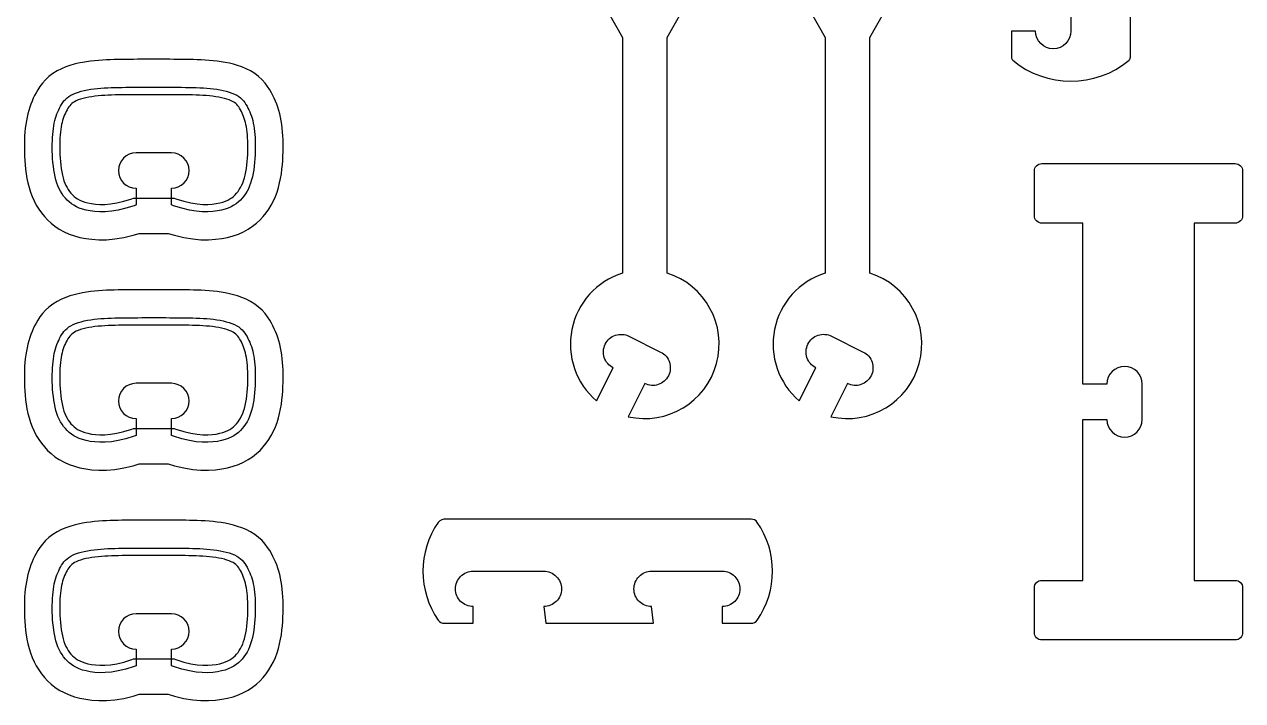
# Model space of a CAD drawing. Extents: x 792.4 to 836.1, y 6.7 to 36.6.
# Drawn here: x 815.36 to 823.97, y 12.58 to 17.35 of the extents above; entities that cross this region are included whole.
import ezdxf

# ---------------------------------------------------------------- set-up
doc = ezdxf.new("R2010")
doc.units = 0
doc.layers.add('EXTERNAL_CUT', color=1, linetype='CONTINUOUS')
doc.layers.add('POCKET_CUT_1_1MM', color=3, linetype='CONTINUOUS')

msp = doc.modelspace()

# ---------------------------------------------------------------- linework, layer by layer
at = {"layer": 'EXTERNAL_CUT', "flags": 128}
for points in [[(822.3463, 17.1012, 0.364022), (823.1683, 17.1012, 0.221671), (823.1776, 17.1213), (823.1776, 17.8711)], [(819.4314, 17.542), (819.589, 17.2598), (819.589, 15.5972, 0.590446), (819.4067, 14.6952), (819.5234, 14.9285, -0.414214), (819.4676, 15.096, -0.414214), (819.635, 15.1518), (819.8583, 15.0401, -0.414214), (819.9141, 14.8727, -0.414214), (819.7466, 14.8169), (819.63, 14.5836, 0.960377), (819.9043, 15.5972), (819.9043, 17.2598), (820.0619, 17.542)], [(820.8633, 17.542), (821.0209, 17.2598), (821.0209, 15.5972, 0.590446), (820.8387, 14.6952), (820.9553, 14.9285, -0.414214), (820.8995, 15.096, -0.414214), (821.067, 15.1518), (821.2902, 15.0401, -0.414214), (821.346, 14.8727, -0.414214), (821.1786, 14.8169), (821.0619, 14.5836, 0.960377), (821.3362, 15.5972), (821.3362, 17.2598), (821.4939, 17.542)], [(822.7573, 17.5559), (822.7573, 17.3063, -1), (822.5077, 17.3063), (822.3369, 17.3063), (822.3369, 17.1213, 0.221671), (822.3463, 17.1012)], [(816.1529, 16.0783), (816.1387, 16.0729), (816.0799, 16.0546), (816.0265, 16.0419), (815.9783, 16.034), (815.9347, 16.0302), (815.8955, 16.0298), (815.8602, 16.0321), (815.8285, 16.0364), (815.8, 16.0419), (815.7745, 16.0487), (815.7515, 16.0567), (815.7309, 16.0658), (815.7123, 16.0759), (815.6955, 16.0871), (815.6802, 16.0993), (815.6661, 16.1124), (815.653, 16.1265), (815.6407, 16.1416), (815.6294, 16.1576), (815.619, 16.1747), (815.6095, 16.193), (815.6009, 16.2124), (815.5932, 16.233), (815.5865, 16.2549), (815.5806, 16.2781), (815.5756, 16.3024), (815.5714, 16.3275), (815.568, 16.3532), (815.5653, 16.3793), (815.5632, 16.4056), (815.5617, 16.4317), (815.5608, 16.4575), (815.5604, 16.4828), (815.5605, 16.5074), (815.561, 16.5313), (815.5621, 16.5544), (815.5637, 16.5767), (815.5658, 16.5981), (815.5683, 16.6186), (815.5714, 16.638), (815.575, 16.6564), (815.579, 16.6738), (815.5835, 16.6904), (815.5884, 16.7061), (815.5938, 16.7211), (815.5995, 16.7355), (815.6057, 16.7494), (815.6121, 16.7628), (815.619, 16.7759), (815.6263, 16.7886), (815.6344, 16.8009), (815.6433, 16.8126), (815.6533, 16.8237), (815.6646, 16.8342), (815.6774, 16.844), (815.6918, 16.8531), (815.7079, 16.8613), (815.7257, 16.8687), (815.7449, 16.8754), (815.7653, 16.8813), (815.7868, 16.8865), (815.8091, 16.891), (815.8321, 16.8949), (815.8555, 16.8982), (815.8792, 16.9009), (815.9032, 16.9031), (815.9275, 16.9048), (815.9521, 16.9062), (815.9771, 16.9072), (816.0025, 16.9079), (816.0283, 16.9084), (816.0546, 16.9088), (816.0814, 16.9091), (816.1087, 16.9093), (816.1363, 16.9095), (816.1642, 16.9096), (816.1923, 16.9096), (816.2207, 16.9097), (816.2492, 16.9097), (816.2777, 16.9097), (816.3062, 16.9097), (816.3347, 16.9097), (816.3631, 16.9096), (816.3912, 16.9096), (816.4191, 16.9095), (816.4467, 16.9093), (816.474, 16.9091), (816.5008, 16.9088), (816.5271, 16.9084), (816.5529, 16.9079), (816.5783, 16.9072), (816.6033, 16.9062), (816.6279, 16.9048), (816.6522, 16.9031), (816.6762, 16.9009), (816.6999, 16.8982), (816.7233, 16.8949), (816.7463, 16.891), (816.7686, 16.8865), (816.7901, 16.8813), (816.8105, 16.8754), (816.8297, 16.8687), (816.8475, 16.8613), (816.8636, 16.8531), (816.878, 16.844), (816.8908, 16.8342), (816.9021, 16.8237), (816.9121, 16.8126), (816.921, 16.8009), (816.9291, 16.7886), (816.9365, 16.7759), (816.9433, 16.7628), (816.9498, 16.7494), (816.9559, 16.7355), (816.9616, 16.7211), (816.967, 16.7061), (816.9719, 16.6904), (816.9764, 16.6738), (816.9804, 16.6564), (816.984, 16.638), (816.9871, 16.6186), (816.9896, 16.5981), (816.9917, 16.5767), (816.9933, 16.5544), (816.9944, 16.5313), (816.995, 16.5074), (816.995, 16.4828), (816.9946, 16.4575), (816.9937, 16.4317), (816.9922, 16.4056), (816.9902, 16.3793), (816.9874, 16.3532), (816.984, 16.3275), (816.9798, 16.3024), (816.9748, 16.2781), (816.969, 16.2549), (816.9622, 16.233), (816.9545, 16.2124), (816.9459, 16.193), (816.9364, 16.1747), (816.926, 16.1576), (816.9147, 16.1416), (816.9025, 16.1265), (816.8893, 16.1124), (816.8752, 16.0993), (816.8599, 16.0871), (816.8431, 16.0759), (816.8245, 16.0658), (816.8039, 16.0567), (816.781, 16.0487), (816.7554, 16.0419), (816.7269, 16.0364), (816.6952, 16.0321), (816.6599, 16.0298), (816.6207, 16.0302), (816.5772, 16.034), (816.5289, 16.0419), (816.4756, 16.0546), (816.4167, 16.0729), (816.4025, 16.0783), (816.4025, 16.1965, 1), (816.4025, 16.4461), (816.1529, 16.4461, 1), (816.1529, 16.1965), (816.1529, 16.0783)], [(822.552, 13.0073, -0.414214), (822.4995, 13.0598), (822.4995, 13.3751, -0.414214), (822.552, 13.4277), (822.8411, 13.4277), (822.8411, 14.564), (823.0118, 14.564, 1), (823.2614, 14.564), (823.2614, 14.8136, 1), (823.0118, 14.8136), (822.8411, 14.8136), (822.8411, 15.9499), (822.552, 15.9499, -0.414214), (822.4995, 16.0025), (822.4995, 16.3178, -0.414214), (822.552, 16.3703), (823.9183, 16.3703, -0.414214), (823.9708, 16.3178), (823.9708, 16.0025, -0.414214), (823.9183, 15.9499), (823.6293, 15.9499), (823.6293, 13.4277), (823.9183, 13.4277, -0.414214), (823.9708, 13.3751), (823.9708, 13.0598, -0.414214), (823.9183, 13.0073), (822.552, 13.0073)], [(816.1529, 14.4513), (816.1387, 14.4459), (816.0799, 14.4277), (816.0265, 14.4149), (815.9783, 14.407), (815.9347, 14.4032), (815.8955, 14.4028), (815.8602, 14.4051), (815.8285, 14.4094), (815.8, 14.415), (815.7745, 14.4217), (815.7515, 14.4297), (815.7309, 14.4388), (815.7123, 14.4489), (815.6955, 14.4601), (815.6802, 14.4723), (815.6661, 14.4855), (815.653, 14.4995), (815.6407, 14.5146), (815.6294, 14.5306), (815.619, 14.5477), (815.6095, 14.566), (815.6009, 14.5854), (815.5932, 14.606), (815.5865, 14.6279), (815.5806, 14.6511), (815.5756, 14.6754), (815.5714, 14.7005), (815.568, 14.7262), (815.5653, 14.7524), (815.5632, 14.7786), (815.5617, 14.8047), (815.5608, 14.8305), (815.5604, 14.8558), (815.5605, 14.8804), (815.561, 14.9043), (815.5621, 14.9274), (815.5637, 14.9497), (815.5658, 14.9712), (815.5683, 14.9916), (815.5714, 15.0111), (815.575, 15.0294), (815.579, 15.0468), (815.5835, 15.0634), (815.5884, 15.0791), (815.5938, 15.0941), (815.5995, 15.1085), (815.6057, 15.1224), (815.6121, 15.1358), (815.619, 15.1489), (815.6263, 15.1616), (815.6344, 15.1739), (815.6433, 15.1856), (815.6533, 15.1967), (815.6646, 15.2072), (815.6774, 15.217), (815.6918, 15.2261), (815.7079, 15.2343), (815.7257, 15.2417), (815.7449, 15.2484), (815.7653, 15.2543), (815.7868, 15.2595), (815.8091, 15.264), (815.8321, 15.2679), (815.8555, 15.2712), (815.8792, 15.2739), (815.9032, 15.2761), (815.9275, 15.2778), (815.9521, 15.2792), (815.9771, 15.2802), (816.0025, 15.2809), (816.0283, 15.2814), (816.0546, 15.2818), (816.0814, 15.2821), (816.1087, 15.2823), (816.1363, 15.2825), (816.1642, 15.2826), (816.1923, 15.2827), (816.2207, 15.2827), (816.2492, 15.2827), (816.2777, 15.2827), (816.3062, 15.2827), (816.3347, 15.2827), (816.3631, 15.2827), (816.3912, 15.2826), (816.4191, 15.2825), (816.4467, 15.2823), (816.474, 15.2821), (816.5008, 15.2818), (816.5271, 15.2814), (816.5529, 15.2809), (816.5783, 15.2802), (816.6033, 15.2792), (816.6279, 15.2778), (816.6522, 15.2761), (816.6762, 15.2739), (816.6999, 15.2712), (816.7233, 15.2679), (816.7463, 15.264), (816.7686, 15.2595), (816.7901, 15.2543), (816.8105, 15.2484), (816.8297, 15.2417), (816.8475, 15.2343), (816.8636, 15.2261), (816.878, 15.217), (816.8908, 15.2072), (816.9021, 15.1967), (816.9121, 15.1856), (816.921, 15.1739), (816.9291, 15.1616), (816.9365, 15.1489), (816.9433, 15.1358), (816.9498, 15.1224), (816.9559, 15.1085), (816.9616, 15.0941), (816.967, 15.0791), (816.9719, 15.0634), (816.9764, 15.0468), (816.9804, 15.0294), (816.984, 15.0111), (816.9871, 14.9916), (816.9896, 14.9712), (816.9917, 14.9497), (816.9933, 14.9274), (816.9944, 14.9043), (816.995, 14.8804), (816.995, 14.8558), (816.9946, 14.8305), (816.9937, 14.8047), (816.9922, 14.7786), (816.9902, 14.7524), (816.9874, 14.7262), (816.984, 14.7005), (816.9798, 14.6754), (816.9748, 14.6511), (816.969, 14.6279), (816.9622, 14.606), (816.9545, 14.5854), (816.9459, 14.566), (816.9364, 14.5477), (816.926, 14.5306), (816.9147, 14.5146), (816.9025, 14.4995), (816.8893, 14.4855), (816.8752, 14.4723), (816.8599, 14.4601), (816.8431, 14.4489), (816.8245, 14.4388), (816.8039, 14.4297), (816.781, 14.4217), (816.7554, 14.415), (816.7269, 14.4094), (816.6952, 14.4051), (816.6599, 14.4028), (816.6207, 14.4032), (816.5772, 14.407), (816.5289, 14.4149), (816.4756, 14.4277), (816.4167, 14.4459), (816.4025, 14.4513), (816.4025, 14.5695, 1), (816.4025, 14.8191), (816.1529, 14.8191, 1), (816.1529, 14.5695), (816.1529, 14.4513)], [(818.3302, 13.1245), (818.5341, 13.1245), (818.5341, 13.2427, -0.414214), (818.4093, 13.3675, -0.414214), (818.5341, 13.4923), (819.0333, 13.4923, -0.414214), (819.1581, 13.3675, -0.414214), (819.0333, 13.2427), (819.0465, 13.1245), (819.8084, 13.1245), (819.7953, 13.2427, -0.414214), (819.6705, 13.3675, -0.414214), (819.7953, 13.4923), (820.2945, 13.4923, -0.414214), (820.4193, 13.3675, -0.414214), (820.2945, 13.2427), (820.2945, 13.1245), (820.4984, 13.1245, 0.246483), (820.5416, 13.1472, 0.311601), (820.5416, 13.8375, 0.246483), (820.4984, 13.8602), (818.3434, 13.8602, 0.246483), (818.287, 13.8375, 0.311601), (818.287, 13.1472, 0.246483), (818.3302, 13.1245)], [(816.1529, 12.8243), (816.1387, 12.8189), (816.0799, 12.8007), (816.0265, 12.7879), (815.9783, 12.78), (815.9347, 12.7763), (815.8955, 12.7759), (815.8602, 12.7781), (815.8285, 12.7824), (815.8, 12.788), (815.7745, 12.7948), (815.7515, 12.8027), (815.7309, 12.8118), (815.7123, 12.8219), (815.6955, 12.8331), (815.6802, 12.8453), (815.6661, 12.8585), (815.653, 12.8725), (815.6407, 12.8876), (815.6294, 12.9036), (815.619, 12.9207), (815.6095, 12.939), (815.6009, 12.9584), (815.5932, 12.979), (815.5865, 13.0009), (815.5806, 13.0241), (815.5756, 13.0484), (815.5714, 13.0735), (815.568, 13.0993), (815.5653, 13.1254), (815.5632, 13.1516), (815.5617, 13.1778), (815.5608, 13.2036), (815.5604, 13.2288), (815.5605, 13.2534), (815.561, 13.2773), (815.5621, 13.3004), (815.5637, 13.3227), (815.5658, 13.3442), (815.5683, 13.3646), (815.5714, 13.3841), (815.575, 13.4025), (815.579, 13.4199), (815.5835, 13.4364), (815.5884, 13.4521), (815.5938, 13.4671), (815.5995, 13.4815), (815.6057, 13.4954), (815.6121, 13.5088), (815.619, 13.5219), (815.6263, 13.5346), (815.6344, 13.5469), (815.6433, 13.5586), (815.6533, 13.5697), (815.6646, 13.5802), (815.6774, 13.59), (815.6918, 13.5991), (815.7079, 13.6073), (815.7257, 13.6147), (815.7449, 13.6214), (815.7653, 13.6273), (815.7868, 13.6325), (815.8091, 13.637), (815.8321, 13.6409), (815.8555, 13.6442), (815.8792, 13.6469), (815.9032, 13.6491), (815.9275, 13.6508), (815.9521, 13.6522), (815.9771, 13.6532), (816.0025, 13.6539), (816.0283, 13.6544), (816.0546, 13.6548), (816.0814, 13.6551), (816.1087, 13.6553), (816.1363, 13.6555), (816.1642, 13.6556), (816.1923, 13.6557), (816.2207, 13.6557), (816.2492, 13.6557), (816.2777, 13.6557), (816.3062, 13.6557), (816.3347, 13.6557), (816.3631, 13.6557), (816.3912, 13.6556), (816.4191, 13.6555), (816.4467, 13.6553), (816.474, 13.6551), (816.5008, 13.6548), (816.5271, 13.6544), (816.5529, 13.6539), (816.5783, 13.6532), (816.6033, 13.6522), (816.6279, 13.6508), (816.6522, 13.6491), (816.6762, 13.6469), (816.6999, 13.6442), (816.7233, 13.6409), (816.7463, 13.637), (816.7686, 13.6325), (816.7901, 13.6273), (816.8105, 13.6214), (816.8297, 13.6147), (816.8475, 13.6073), (816.8636, 13.5991), (816.878, 13.59), (816.8908, 13.5802), (816.9021, 13.5697), (816.9121, 13.5586), (816.921, 13.5469), (816.9291, 13.5346), (816.9365, 13.5219), (816.9433, 13.5088), (816.9498, 13.4954), (816.9559, 13.4815), (816.9616, 13.4671), (816.967, 13.4521), (816.9719, 13.4364), (816.9764, 13.4199), (816.9804, 13.4025), (816.984, 13.3841), (816.9871, 13.3646), (816.9896, 13.3442), (816.9917, 13.3227), (816.9933, 13.3004), (816.9944, 13.2773), (816.995, 13.2534), (816.995, 13.2288), (816.9946, 13.2036), (816.9937, 13.1778), (816.9922, 13.1516), (816.9902, 13.1254), (816.9874, 13.0993), (816.984, 13.0735), (816.9798, 13.0484), (816.9748, 13.0241), (816.969, 13.0009), (816.9622, 12.979), (816.9545, 12.9584), (816.9459, 12.939), (816.9364, 12.9207), (816.926, 12.9036), (816.9147, 12.8876), (816.9025, 12.8725), (816.8893, 12.8585), (816.8752, 12.8453), (816.8599, 12.8331), (816.8431, 12.8219), (816.8245, 12.8118), (816.8039, 12.8027), (816.781, 12.7948), (816.7554, 12.788), (816.7269, 12.7824), (816.6952, 12.7781), (816.6599, 12.7759), (816.6207, 12.7763), (816.5772, 12.78), (816.5289, 12.7879), (816.4756, 12.8007), (816.4167, 12.8189), (816.4025, 12.8243), (816.4025, 12.9425, 1), (816.4025, 13.1921), (816.1529, 13.1921, 1), (816.1529, 12.9425), (816.1529, 12.8243)]]:
    msp.add_lwpolyline(points, format="xyb", dxfattribs=at)
at = {"layer": 'POCKET_CUT_1_1MM', "flags": 128}
for points in [[(816.3805, 15.8778), (816.4234, 15.8645), (816.4901, 15.8486), (816.5527, 15.8384), (816.6112, 15.8333), (816.6653, 15.8327), (816.7146, 15.8359), (816.759, 15.8418), (816.7997, 15.8498), (816.8386, 15.8602), (816.876, 15.8731), (816.9117, 15.8888), (816.9452, 15.9072), (816.9761, 15.9278), (817.0039, 15.9499), (817.0286, 15.9729), (817.051, 15.9969), (817.0718, 16.0224), (817.0909, 16.0495), (817.1082, 16.0779), (817.1236, 16.1075), (817.1371, 16.1381), (817.1488, 16.1695), (817.1588, 16.2017), (817.1669, 16.2341), (817.1736, 16.2663), (817.1789, 16.2983), (817.1831, 16.33), (817.1864, 16.3614), (817.1888, 16.3923), (817.1906, 16.4227), (817.1916, 16.4524), (817.1921, 16.4815), (817.192, 16.5101), (817.1913, 16.5383), (817.19, 16.566), (817.1881, 16.5932), (817.1855, 16.6199), (817.1822, 16.6463), (817.1781, 16.6722), (817.1732, 16.6975), (817.1675, 16.722), (817.161, 16.7458), (817.1538, 16.7687), (817.146, 16.7907), (817.1376, 16.8117), (817.1288, 16.8318), (817.1195, 16.8511), (817.1092, 16.8709), (817.0968, 16.8922), (817.0819, 16.9149), (817.0639, 16.9385), (817.0427, 16.962), (817.0182, 16.9848), (816.9907, 17.0059), (816.9609, 17.0247), (816.9302, 17.0403), (816.9, 17.0529), (816.8702, 17.0632), (816.8407, 17.0717), (816.8115, 17.0788), (816.7824, 17.0848), (816.7535, 17.0897), (816.7248, 17.0937), (816.6963, 17.0969), (816.6682, 17.0995), (816.6403, 17.1015), (816.6126, 17.103), (816.5851, 17.1041), (816.5578, 17.1049), (816.5305, 17.1054), (816.5033, 17.1058), (816.4758, 17.1061), (816.4481, 17.1064), (816.4201, 17.1065), (816.3918, 17.1066), (816.3634, 17.1067), (816.3349, 17.1067), (816.3063, 17.1067), (816.2777, 17.1067), (816.2491, 17.1067), (816.2205, 17.1067), (816.192, 17.1067), (816.1636, 17.1066), (816.1353, 17.1065), (816.1073, 17.1064), (816.0796, 17.1061), (816.0521, 17.1058), (816.0249, 17.1054), (815.9976, 17.1049), (815.9703, 17.1041), (815.9428, 17.103), (815.9151, 17.1015), (815.8872, 17.0995), (815.8591, 17.0969), (815.8306, 17.0937), (815.8019, 17.0897), (815.773, 17.0848), (815.744, 17.0788), (815.7147, 17.0717), (815.6852, 17.0632), (815.6554, 17.0529), (815.6252, 17.0403), (815.5945, 17.0247), (815.5647, 17.0059), (815.5372, 16.9848), (815.5127, 16.962), (815.4915, 16.9385), (815.4735, 16.9149), (815.4586, 16.8922), (815.4463, 16.8709), (815.4359, 16.8511), (815.4266, 16.8318), (815.4178, 16.8117), (815.4094, 16.7907), (815.4016, 16.7687), (815.3944, 16.7458), (815.3879, 16.722), (815.3822, 16.6975), (815.3773, 16.6722), (815.3732, 16.6463), (815.3699, 16.6199), (815.3673, 16.5932), (815.3654, 16.566), (815.3641, 16.5383), (815.3634, 16.5101), (815.3633, 16.4815), (815.3638, 16.4524), (815.3649, 16.4227), (815.3666, 16.3923), (815.369, 16.3614), (815.3723, 16.33), (815.3765, 16.2983), (815.3818, 16.2663), (815.3885, 16.2341), (815.3967, 16.2017), (815.4066, 16.1695), (815.4183, 16.1381), (815.4318, 16.1075), (815.4472, 16.0779), (815.4645, 16.0495), (815.4836, 16.0224), (815.5044, 15.9969), (815.5268, 15.9729), (815.5515, 15.9499), (815.5793, 15.9278), (815.6102, 15.9072), (815.6437, 15.8888), (815.6794, 15.8731), (815.7168, 15.8602), (815.7557, 15.8498), (815.7965, 15.8418), (815.8408, 15.8359), (815.8901, 15.8327), (815.9443, 15.8333), (816.0027, 15.8384), (816.0653, 15.8486), (816.132, 15.8645), (816.1749, 15.8778), (816.3805, 15.8778)], [(816.4211, 16.1274), (816.4339, 16.1226), (816.4894, 16.1053), (816.5392, 16.0935), (816.5837, 16.0862), (816.6233, 16.0828), (816.6585, 16.0824), (816.69, 16.0844), (816.7183, 16.0882), (816.7436, 16.0932), (816.7656, 16.099), (816.7847, 16.1056), (816.8013, 16.113), (816.8159, 16.1209), (816.8289, 16.1296), (816.8409, 16.1391), (816.8522, 16.1497), (816.8628, 16.1611), (816.8728, 16.1733), (816.8821, 16.1864), (816.8906, 16.2005), (816.8986, 16.2157), (816.9058, 16.2322), (816.9124, 16.2499), (816.9183, 16.2691), (816.9236, 16.2898), (816.9281, 16.312), (816.932, 16.3353), (816.9352, 16.3594), (816.9378, 16.3841), (816.9398, 16.4091), (816.9412, 16.4342), (816.9421, 16.4589), (816.9425, 16.4831), (816.9424, 16.5067), (816.9419, 16.5294), (816.9408, 16.5514), (816.9393, 16.5723), (816.9374, 16.5923), (816.935, 16.6112), (816.9322, 16.6289), (816.929, 16.6455), (816.9254, 16.661), (816.9215, 16.6756), (816.9171, 16.6894), (816.9124, 16.7025), (816.9074, 16.7151), (816.902, 16.7274), (816.8963, 16.7393), (816.8904, 16.7506), (816.8844, 16.761), (816.8782, 16.7704), (816.8716, 16.779), (816.8646, 16.7868), (816.8568, 16.7941), (816.848, 16.8009), (816.8377, 16.8073), (816.8254, 16.8136), (816.811, 16.8196), (816.7946, 16.8253), (816.7766, 16.8305), (816.7572, 16.8352), (816.7366, 16.8393), (816.7153, 16.843), (816.6933, 16.8461), (816.6708, 16.8486), (816.648, 16.8507), (816.6247, 16.8524), (816.6008, 16.8537), (816.5765, 16.8546), (816.5516, 16.8554), (816.5262, 16.8559), (816.5001, 16.8563), (816.4735, 16.8566), (816.4464, 16.8568), (816.4189, 16.8569), (816.3911, 16.857), (816.363, 16.8571), (816.3347, 16.8571), (816.3062, 16.8571), (816.2777, 16.8571), (816.2492, 16.8571), (816.2207, 16.8571), (816.1924, 16.8571), (816.1643, 16.857), (816.1365, 16.8569), (816.109, 16.8568), (816.0819, 16.8566), (816.0553, 16.8563), (816.0293, 16.8559), (816.0038, 16.8554), (815.9789, 16.8546), (815.9546, 16.8537), (815.9308, 16.8524), (815.9074, 16.8507), (815.8846, 16.8486), (815.8621, 16.8461), (815.8401, 16.843), (815.8188, 16.8393), (815.7983, 16.8352), (815.7788, 16.8305), (815.7608, 16.8253), (815.7444, 16.8196), (815.73, 16.8136), (815.7177, 16.8073), (815.7074, 16.8009), (815.6986, 16.7941), (815.6908, 16.7868), (815.6838, 16.779), (815.6773, 16.7704), (815.671, 16.761), (815.665, 16.7506), (815.6591, 16.7393), (815.6534, 16.7274), (815.648, 16.7151), (815.643, 16.7025), (815.6383, 16.6894), (815.6339, 16.6756), (815.63, 16.661), (815.6264, 16.6455), (815.6232, 16.6289), (815.6204, 16.6112), (815.618, 16.5923), (815.6161, 16.5723), (815.6146, 16.5514), (815.6136, 16.5294), (815.613, 16.5067), (815.6129, 16.4831), (815.6133, 16.4589), (815.6142, 16.4342), (815.6156, 16.4091), (815.6176, 16.3841), (815.6202, 16.3594), (815.6234, 16.3353), (815.6273, 16.312), (815.6318, 16.2898), (815.6371, 16.2691), (815.643, 16.2499), (815.6496, 16.2322), (815.6569, 16.2157), (815.6648, 16.2005), (815.6734, 16.1864), (815.6826, 16.1733), (815.6926, 16.1611), (815.7033, 16.1497), (815.7145, 16.1391), (815.7265, 16.1296), (815.7396, 16.1209), (815.7541, 16.113), (815.7707, 16.1056), (815.7898, 16.099), (815.8118, 16.0932), (815.8371, 16.0882), (815.8654, 16.0844), (815.8969, 16.0824), (815.9322, 16.0828), (815.9717, 16.0862), (816.0162, 16.0935), (816.066, 16.1053), (816.1216, 16.1226), (816.1343, 16.1274), (816.4211, 16.1274)], [(816.3805, 14.2508), (816.4234, 14.2375), (816.4901, 14.2216), (816.5527, 14.2114), (816.6112, 14.2063), (816.6653, 14.2057), (816.7146, 14.2089), (816.759, 14.2148), (816.7997, 14.2228), (816.8386, 14.2332), (816.876, 14.2461), (816.9117, 14.2618), (816.9452, 14.2802), (816.9761, 14.3008), (817.0039, 14.3229), (817.0286, 14.3459), (817.051, 14.3699), (817.0718, 14.3954), (817.0909, 14.4225), (817.1082, 14.4509), (817.1236, 14.4805), (817.1371, 14.5111), (817.1488, 14.5425), (817.1588, 14.5747), (817.1669, 14.6071), (817.1736, 14.6393), (817.1789, 14.6713), (817.1831, 14.703), (817.1864, 14.7344), (817.1888, 14.7653), (817.1906, 14.7957), (817.1916, 14.8254), (817.1921, 14.8545), (817.192, 14.8831), (817.1913, 14.9113), (817.19, 14.939), (817.1881, 14.9662), (817.1855, 14.9929), (817.1822, 15.0193), (817.1781, 15.0452), (817.1732, 15.0705), (817.1675, 15.095), (817.161, 15.1188), (817.1538, 15.1417), (817.146, 15.1637), (817.1376, 15.1847), (817.1288, 15.2048), (817.1195, 15.2241), (817.1092, 15.2439), (817.0968, 15.2652), (817.0819, 15.2879), (817.0639, 15.3115), (817.0427, 15.3351), (817.0182, 15.3578), (816.9907, 15.379), (816.9609, 15.3977), (816.9302, 15.4133), (816.9, 15.4259), (816.8702, 15.4362), (816.8407, 15.4448), (816.8115, 15.4519), (816.7824, 15.4578), (816.7535, 15.4627), (816.7248, 15.4667), (816.6963, 15.4699), (816.6682, 15.4725), (816.6403, 15.4745), (816.6126, 15.476), (816.5851, 15.4771), (816.5578, 15.4779), (816.5305, 15.4785), (816.5033, 15.4789), (816.4758, 15.4792), (816.4481, 15.4794), (816.4201, 15.4795), (816.3918, 15.4796), (816.3634, 15.4797), (816.3349, 15.4797), (816.3063, 15.4798), (816.2777, 15.4798), (816.2491, 15.4798), (816.2205, 15.4797), (816.192, 15.4797), (816.1636, 15.4796), (816.1353, 15.4795), (816.1073, 15.4794), (816.0796, 15.4792), (816.0521, 15.4789), (816.0249, 15.4785), (815.9976, 15.4779), (815.9703, 15.4771), (815.9428, 15.476), (815.9151, 15.4745), (815.8872, 15.4725), (815.8591, 15.4699), (815.8306, 15.4667), (815.8019, 15.4627), (815.773, 15.4578), (815.744, 15.4519), (815.7147, 15.4448), (815.6852, 15.4362), (815.6554, 15.4259), (815.6252, 15.4133), (815.5945, 15.3977), (815.5647, 15.379), (815.5372, 15.3578), (815.5127, 15.3351), (815.4915, 15.3115), (815.4735, 15.2879), (815.4586, 15.2652), (815.4463, 15.2439), (815.4359, 15.2241), (815.4266, 15.2048), (815.4178, 15.1847), (815.4094, 15.1637), (815.4016, 15.1417), (815.3944, 15.1188), (815.3879, 15.095), (815.3822, 15.0705), (815.3773, 15.0452), (815.3732, 15.0193), (815.3699, 14.9929), (815.3673, 14.9662), (815.3654, 14.939), (815.3641, 14.9113), (815.3634, 14.8831), (815.3633, 14.8545), (815.3638, 14.8254), (815.3649, 14.7957), (815.3666, 14.7653), (815.369, 14.7344), (815.3723, 14.703), (815.3765, 14.6713), (815.3818, 14.6393), (815.3885, 14.6071), (815.3967, 14.5747), (815.4066, 14.5425), (815.4183, 14.5111), (815.4318, 14.4805), (815.4472, 14.4509), (815.4645, 14.4225), (815.4836, 14.3954), (815.5044, 14.3699), (815.5268, 14.3459), (815.5515, 14.3229), (815.5793, 14.3008), (815.6102, 14.2802), (815.6437, 14.2618), (815.6794, 14.2461), (815.7168, 14.2332), (815.7557, 14.2228), (815.7965, 14.2148), (815.8408, 14.2089), (815.8901, 14.2057), (815.9443, 14.2063), (816.0027, 14.2114), (816.0653, 14.2216), (816.132, 14.2375), (816.1749, 14.2508), (816.3805, 14.2508)], [(816.4211, 14.5004), (816.4339, 14.4956), (816.4894, 14.4784), (816.5392, 14.4665), (816.5837, 14.4592), (816.6233, 14.4558), (816.6585, 14.4554), (816.69, 14.4574), (816.7183, 14.4612), (816.7436, 14.4662), (816.7656, 14.472), (816.7847, 14.4787), (816.8013, 14.486), (816.8159, 14.4939), (816.8289, 14.5026), (816.8409, 14.5122), (816.8522, 14.5227), (816.8628, 14.5341), (816.8728, 14.5463), (816.8821, 14.5594), (816.8906, 14.5735), (816.8986, 14.5888), (816.9058, 14.6052), (816.9124, 14.6229), (816.9183, 14.6421), (816.9236, 14.6628), (816.9281, 14.685), (816.932, 14.7083), (816.9352, 14.7324), (816.9378, 14.7572), (816.9398, 14.7821), (816.9412, 14.8072), (816.9421, 14.8319), (816.9425, 14.8561), (816.9424, 14.8797), (816.9419, 14.9024), (816.9408, 14.9244), (816.9393, 14.9454), (816.9374, 14.9653), (816.935, 14.9842), (816.9322, 15.002), (816.929, 15.0185), (816.9254, 15.034), (816.9215, 15.0486), (816.9171, 15.0624), (816.9124, 15.0755), (816.9074, 15.0881), (816.902, 15.1004), (816.8963, 15.1123), (816.8904, 15.1236), (816.8844, 15.134), (816.8782, 15.1434), (816.8716, 15.152), (816.8646, 15.1599), (816.8568, 15.1671), (816.848, 15.1739), (816.8377, 15.1803), (816.8254, 15.1866), (816.811, 15.1926), (816.7946, 15.1983), (816.7766, 15.2035), (816.7572, 15.2082), (816.7366, 15.2124), (816.7153, 15.216), (816.6933, 15.2191), (816.6708, 15.2216), (816.648, 15.2237), (816.6247, 15.2254), (816.6008, 15.2267), (816.5765, 15.2277), (816.5516, 15.2284), (816.5262, 15.2289), (816.5001, 15.2293), (816.4735, 15.2296), (816.4464, 15.2298), (816.4189, 15.2299), (816.3911, 15.23), (816.363, 15.2301), (816.3347, 15.2301), (816.3062, 15.2302), (816.2777, 15.2302), (816.2492, 15.2302), (816.2207, 15.2301), (816.1924, 15.2301), (816.1643, 15.23), (816.1365, 15.2299), (816.109, 15.2298), (816.0819, 15.2296), (816.0553, 15.2293), (816.0293, 15.2289), (816.0038, 15.2284), (815.9789, 15.2277), (815.9546, 15.2267), (815.9308, 15.2254), (815.9074, 15.2237), (815.8846, 15.2216), (815.8621, 15.2191), (815.8401, 15.216), (815.8188, 15.2124), (815.7983, 15.2082), (815.7788, 15.2035), (815.7608, 15.1983), (815.7444, 15.1926), (815.73, 15.1866), (815.7177, 15.1803), (815.7074, 15.1739), (815.6986, 15.1671), (815.6908, 15.1599), (815.6838, 15.152), (815.6773, 15.1434), (815.671, 15.134), (815.665, 15.1236), (815.6591, 15.1123), (815.6534, 15.1004), (815.648, 15.0881), (815.643, 15.0755), (815.6383, 15.0624), (815.6339, 15.0486), (815.63, 15.034), (815.6264, 15.0185), (815.6232, 15.002), (815.6204, 14.9842), (815.618, 14.9653), (815.6161, 14.9454), (815.6146, 14.9244), (815.6136, 14.9024), (815.613, 14.8797), (815.6129, 14.8561), (815.6133, 14.8319), (815.6142, 14.8072), (815.6156, 14.7821), (815.6176, 14.7572), (815.6202, 14.7324), (815.6234, 14.7083), (815.6273, 14.685), (815.6318, 14.6628), (815.6371, 14.6421), (815.643, 14.6229), (815.6496, 14.6052), (815.6569, 14.5888), (815.6648, 14.5735), (815.6734, 14.5594), (815.6826, 14.5463), (815.6926, 14.5341), (815.7033, 14.5227), (815.7145, 14.5122), (815.7265, 14.5026), (815.7396, 14.4939), (815.7541, 14.486), (815.7707, 14.4787), (815.7898, 14.472), (815.8118, 14.4662), (815.8371, 14.4612), (815.8654, 14.4574), (815.8969, 14.4554), (815.9322, 14.4558), (815.9717, 14.4592), (816.0162, 14.4665), (816.066, 14.4784), (816.1216, 14.4956), (816.1343, 14.5004), (816.4211, 14.5004)], [(816.3805, 12.6238), (816.4234, 12.6105), (816.4901, 12.5946), (816.5527, 12.5844), (816.6112, 12.5793), (816.6653, 12.5787), (816.7146, 12.5819), (816.759, 12.5879), (816.7997, 12.5959), (816.8386, 12.6062), (816.876, 12.6191), (816.9117, 12.6349), (816.9452, 12.6532), (816.9761, 12.6738), (817.0039, 12.6959), (817.0286, 12.7189), (817.051, 12.7429), (817.0718, 12.7684), (817.0909, 12.7955), (817.1082, 12.8239), (817.1236, 12.8535), (817.1371, 12.8841), (817.1488, 12.9156), (817.1588, 12.9477), (817.1669, 12.9801), (817.1736, 13.0123), (817.1789, 13.0443), (817.1831, 13.076), (817.1864, 13.1074), (817.1888, 13.1383), (817.1906, 13.1687), (817.1916, 13.1984), (817.1921, 13.2275), (817.192, 13.2561), (817.1913, 13.2843), (817.19, 13.312), (817.1881, 13.3392), (817.1855, 13.366), (817.1822, 13.3923), (817.1781, 13.4182), (817.1732, 13.4435), (817.1675, 13.4681), (817.161, 13.4918), (817.1538, 13.5147), (817.146, 13.5367), (817.1376, 13.5577), (817.1288, 13.5778), (817.1195, 13.5971), (817.1092, 13.6169), (817.0968, 13.6382), (817.0819, 13.6609), (817.0639, 13.6845), (817.0427, 13.7081), (817.0182, 13.7308), (816.9907, 13.752), (816.9609, 13.7707), (816.9302, 13.7863), (816.9, 13.7989), (816.8702, 13.8092), (816.8407, 13.8178), (816.8115, 13.8249), (816.7824, 13.8308), (816.7535, 13.8357), (816.7248, 13.8397), (816.6963, 13.8429), (816.6682, 13.8455), (816.6403, 13.8475), (816.6126, 13.849), (816.5851, 13.8501), (816.5578, 13.8509), (816.5305, 13.8515), (816.5033, 13.8519), (816.4758, 13.8522), (816.4481, 13.8524), (816.4201, 13.8525), (816.3918, 13.8527), (816.3634, 13.8527), (816.3349, 13.8527), (816.3063, 13.8528), (816.2777, 13.8528), (816.2491, 13.8528), (816.2205, 13.8527), (816.192, 13.8527), (816.1636, 13.8527), (816.1353, 13.8525), (816.1073, 13.8524), (816.0796, 13.8522), (816.0521, 13.8519), (816.0249, 13.8515), (815.9976, 13.8509), (815.9703, 13.8501), (815.9428, 13.849), (815.9151, 13.8475), (815.8872, 13.8455), (815.8591, 13.8429), (815.8306, 13.8397), (815.8019, 13.8357), (815.773, 13.8308), (815.744, 13.8249), (815.7147, 13.8178), (815.6852, 13.8092), (815.6554, 13.7989), (815.6252, 13.7863), (815.5945, 13.7707), (815.5647, 13.752), (815.5372, 13.7308), (815.5127, 13.7081), (815.4915, 13.6845), (815.4735, 13.6609), (815.4586, 13.6382), (815.4463, 13.6169), (815.4359, 13.5971), (815.4266, 13.5778), (815.4178, 13.5577), (815.4094, 13.5367), (815.4016, 13.5147), (815.3944, 13.4918), (815.3879, 13.4681), (815.3822, 13.4435), (815.3773, 13.4182), (815.3732, 13.3923), (815.3699, 13.366), (815.3673, 13.3392), (815.3654, 13.312), (815.3641, 13.2843), (815.3634, 13.2561), (815.3633, 13.2275), (815.3638, 13.1984), (815.3649, 13.1687), (815.3666, 13.1383), (815.369, 13.1074), (815.3723, 13.076), (815.3765, 13.0443), (815.3818, 13.0123), (815.3885, 12.9801), (815.3967, 12.9477), (815.4066, 12.9156), (815.4183, 12.8841), (815.4318, 12.8535), (815.4472, 12.8239), (815.4645, 12.7955), (815.4836, 12.7684), (815.5044, 12.7429), (815.5268, 12.7189), (815.5515, 12.6959), (815.5793, 12.6738), (815.6102, 12.6532), (815.6437, 12.6349), (815.6794, 12.6191), (815.7168, 12.6062), (815.7557, 12.5959), (815.7965, 12.5879), (815.8408, 12.5819), (815.8901, 12.5787), (815.9443, 12.5793), (816.0027, 12.5844), (816.0653, 12.5946), (816.132, 12.6105), (816.1749, 12.6238), (816.3805, 12.6238)], [(816.4211, 12.8734), (816.4339, 12.8686), (816.4894, 12.8514), (816.5392, 12.8395), (816.5837, 12.8322), (816.6233, 12.8288), (816.6585, 12.8284), (816.69, 12.8305), (816.7183, 12.8342), (816.7436, 12.8392), (816.7656, 12.845), (816.7847, 12.8517), (816.8013, 12.859), (816.8159, 12.8669), (816.8289, 12.8756), (816.8409, 12.8852), (816.8522, 12.8957), (816.8628, 12.9071), (816.8728, 12.9193), (816.8821, 12.9325), (816.8906, 12.9466), (816.8986, 12.9618), (816.9058, 12.9782), (816.9124, 12.9959), (816.9183, 13.0151), (816.9236, 13.0359), (816.9281, 13.058), (816.932, 13.0813), (816.9352, 13.1055), (816.9378, 13.1302), (816.9398, 13.1552), (816.9412, 13.1802), (816.9421, 13.2049), (816.9425, 13.2291), (816.9424, 13.2527), (816.9419, 13.2754), (816.9408, 13.2974), (816.9393, 13.3184), (816.9374, 13.3384), (816.935, 13.3572), (816.9322, 13.375), (816.929, 13.3915), (816.9254, 13.407), (816.9215, 13.4216), (816.9171, 13.4354), (816.9124, 13.4485), (816.9074, 13.4612), (816.902, 13.4734), (816.8963, 13.4853), (816.8904, 13.4966), (816.8844, 13.507), (816.8782, 13.5165), (816.8716, 13.525), (816.8646, 13.5329), (816.8568, 13.5401), (816.848, 13.5469), (816.8377, 13.5533), (816.8254, 13.5596), (816.811, 13.5656), (816.7946, 13.5713), (816.7766, 13.5765), (816.7572, 13.5812), (816.7366, 13.5854), (816.7153, 13.589), (816.6933, 13.5921), (816.6708, 13.5946), (816.648, 13.5967), (816.6247, 13.5984), (816.6008, 13.5997), (816.5765, 13.6007), (816.5516, 13.6014), (816.5262, 13.6019), (816.5001, 13.6023), (816.4735, 13.6026), (816.4464, 13.6028), (816.4189, 13.6029), (816.3911, 13.6031), (816.363, 13.6031), (816.3347, 13.6031), (816.3062, 13.6032), (816.2777, 13.6032), (816.2492, 13.6032), (816.2207, 13.6031), (816.1924, 13.6031), (816.1643, 13.6031), (816.1365, 13.6029), (816.109, 13.6028), (816.0819, 13.6026), (816.0553, 13.6023), (816.0293, 13.6019), (816.0038, 13.6014), (815.9789, 13.6007), (815.9546, 13.5997), (815.9308, 13.5984), (815.9074, 13.5967), (815.8846, 13.5946), (815.8621, 13.5921), (815.8401, 13.589), (815.8188, 13.5854), (815.7983, 13.5812), (815.7788, 13.5765), (815.7608, 13.5713), (815.7444, 13.5656), (815.73, 13.5596), (815.7177, 13.5533), (815.7074, 13.5469), (815.6986, 13.5401), (815.6908, 13.5329), (815.6838, 13.525), (815.6773, 13.5165), (815.671, 13.507), (815.665, 13.4966), (815.6591, 13.4853), (815.6534, 13.4734), (815.648, 13.4612), (815.643, 13.4485), (815.6383, 13.4354), (815.6339, 13.4216), (815.63, 13.407), (815.6264, 13.3915), (815.6232, 13.375), (815.6204, 13.3572), (815.618, 13.3384), (815.6161, 13.3184), (815.6146, 13.2974), (815.6136, 13.2754), (815.613, 13.2527), (815.6129, 13.2291), (815.6133, 13.2049), (815.6142, 13.1802), (815.6156, 13.1552), (815.6176, 13.1302), (815.6202, 13.1055), (815.6234, 13.0813), (815.6273, 13.058), (815.6318, 13.0359), (815.6371, 13.0151), (815.643, 12.9959), (815.6496, 12.9782), (815.6569, 12.9618), (815.6648, 12.9466), (815.6734, 12.9325), (815.6826, 12.9193), (815.6926, 12.9071), (815.7033, 12.8957), (815.7145, 12.8852), (815.7265, 12.8756), (815.7396, 12.8669), (815.7541, 12.859), (815.7707, 12.8517), (815.7898, 12.845), (815.8118, 12.8392), (815.8371, 12.8342), (815.8654, 12.8305), (815.8969, 12.8284), (815.9322, 12.8288), (815.9717, 12.8322), (816.0162, 12.8395), (816.066, 12.8514), (816.1216, 12.8686), (816.1343, 12.8734), (816.4211, 12.8734)]]:
    msp.add_lwpolyline(points, dxfattribs=at)

doc.saveas('drawing.dxf')
